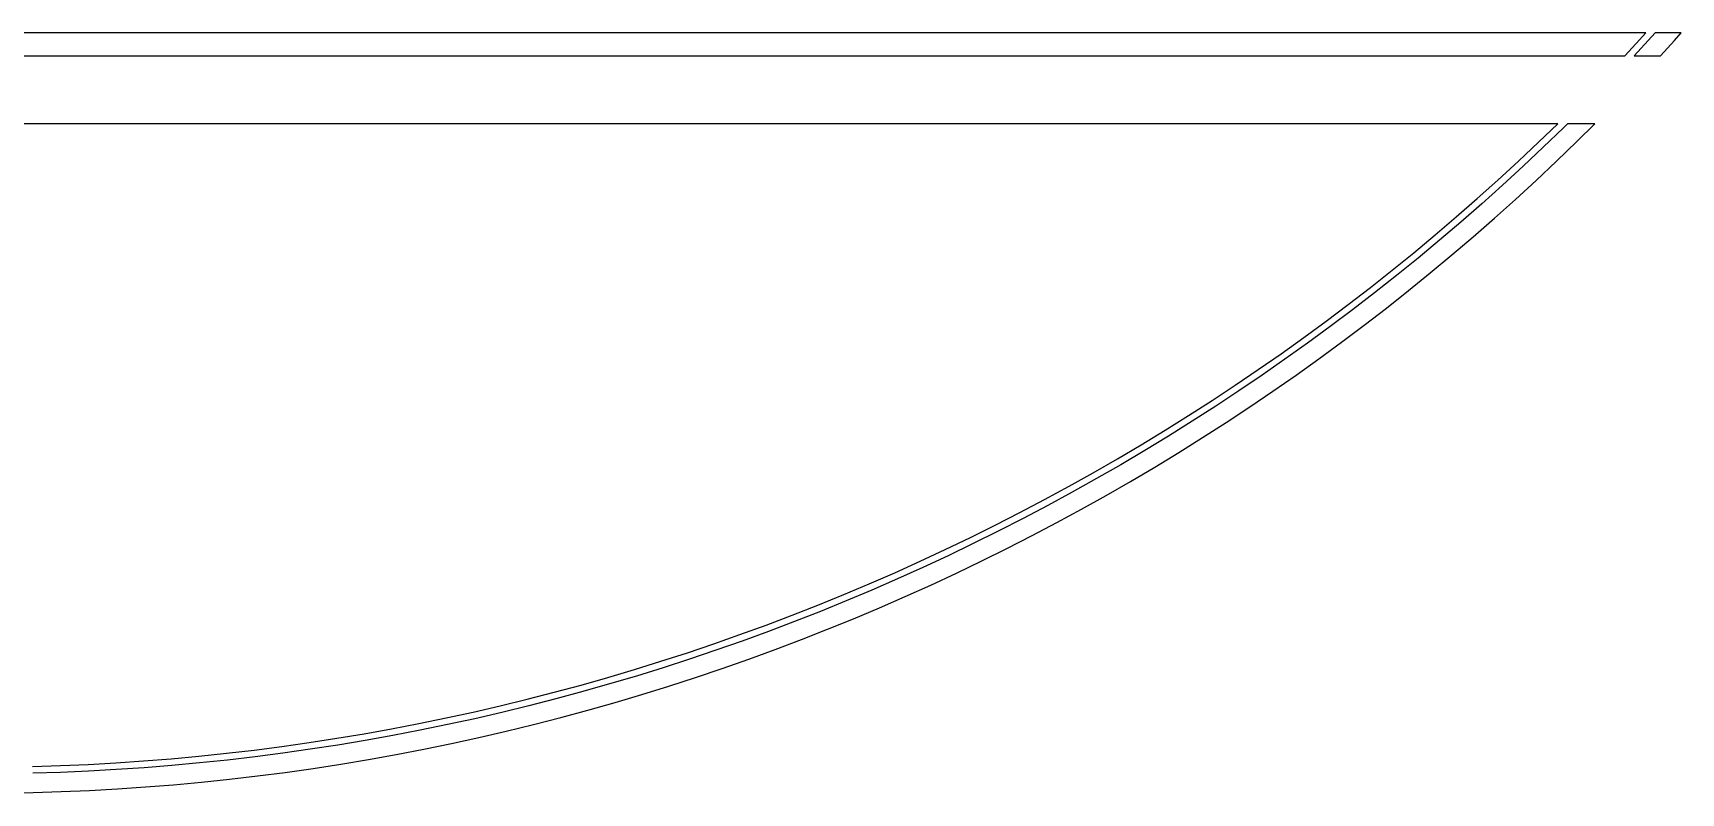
# Model space of a CAD drawing. Extents: x -16 to 83, y -18 to 83.
# Drawn here: x 33.48 to 69.81, y -18.25 to -1.5 of the extents above; entities that cross this region are included whole.
import ezdxf

# ---------------------------------------------------------------- set-up
doc = ezdxf.new("R2010")
doc.units = 0

msp = doc.modelspace()

# ---------------------------------------------------------------- linework, layer by layer
for p, q in [((69.0379, -1.5), (-4.53789, -1.5)), ((68.5729, -2), (68.8278, -1.729)), ((68.8278, -1.729), (69.0379, -1.5)), ((69.2415, -1.5), (68.9377, -1.83109)), ((69.8146, -1.5), (69.2415, -1.5)), ((69.3595, -2), (69.668, -1.66373)), ((69.668, -1.66373), (69.8146, -1.5)), ((-4.07291, -2), (68.5729, -2)), ((68.9377, -1.83109), (68.7788, -2)), ((68.7788, -2), (69.3595, -2)), ((67.0986, -3.5), (-2.59863, -3.5)), ((66.6753, -3.90804), (67.0986, -3.5)), ((67.2212, -3.59021), (66.7787, -4.01666)), ((67.3125, -3.5), (67.2212, -3.59021)), ((67.9173, -3.5), (67.3125, -3.5)), ((67.518, -3.89439), (67.9173, -3.5)), ((66.229, -4.32776), (66.6753, -3.90804)), ((67.0718, -4.32448), (67.518, -3.89439)), ((65.7776, -4.74197), (66.229, -4.32776)), ((66.7787, -4.01666), (66.3311, -4.43765)), ((66.6203, -4.74904), (67.0718, -4.32448)), ((66.3311, -4.43765), (65.8783, -4.85312)), ((65.3211, -5.15063), (65.7776, -4.74197)), ((65.8783, -4.85312), (65.4205, -5.263)), ((66.1637, -5.16803), (66.6203, -4.74904)), ((64.8596, -5.55365), (65.3211, -5.15063)), ((65.4205, -5.263), (64.9576, -5.66722)), ((65.702, -5.58138), (66.1637, -5.16803)), ((64.3933, -5.95097), (64.8596, -5.55365)), ((64.9576, -5.66722), (64.4899, -6.06575)), ((65.2352, -5.98904), (65.702, -5.58138)), ((63.9221, -6.34254), (64.3933, -5.95097)), ((64.4899, -6.06575), (64.0172, -6.4585)), ((64.7635, -6.39095), (65.2352, -5.98904)), ((63.4461, -6.7283), (63.9221, -6.34254)), ((64.0172, -6.4585), (63.5398, -6.84541)), ((64.2868, -6.78702), (64.7635, -6.39095)), ((62.9654, -7.10818), (63.4461, -6.7283)), ((63.5398, -6.84541), (63.0577, -7.22644)), ((63.8054, -7.17723), (64.2868, -6.78702)), ((62.4801, -7.48215), (62.9654, -7.10818)), ((63.0577, -7.22644), (62.571, -7.60153)), ((63.3192, -7.56149), (63.8054, -7.17723)), ((61.9903, -7.85013), (62.4801, -7.48215)), ((62.571, -7.60153), (62.0796, -7.97061)), ((62.8283, -7.93976), (63.3192, -7.56149)), ((61.496, -8.21207), (61.9903, -7.85013)), ((62.0796, -7.97061), (61.5838, -8.33363)), ((62.3328, -8.31198), (62.8283, -7.93976)), ((60.9972, -8.56792), (61.496, -8.21207)), ((61.5838, -8.33363), (61.0836, -8.69055)), ((61.8328, -8.67809), (62.3328, -8.31198)), ((60.4942, -8.91762), (60.9972, -8.56792)), ((61.0836, -8.69055), (60.579, -9.04131)), ((61.3283, -9.03802), (61.8328, -8.67809)), ((59.9868, -9.26111), (60.4942, -8.91762)), ((60.579, -9.04131), (60.0702, -9.38583)), ((60.8194, -9.39175), (61.3283, -9.03802)), ((59.4753, -9.59836), (59.9868, -9.26111)), ((60.0702, -9.38583), (59.5571, -9.72409)), ((60.3063, -9.73921), (60.8194, -9.39175)), ((58.9597, -9.92931), (59.4753, -9.59836)), ((59.5571, -9.72409), (59.04, -10.056)), ((59.7889, -10.0803), (60.3063, -9.73921)), ((58.4401, -10.2539), (58.9597, -9.92931)), ((59.04, -10.056), (58.5188, -10.3816)), ((59.2674, -10.4151), (59.7889, -10.0803)), ((57.9166, -10.5721), (58.4401, -10.2539)), ((58.5188, -10.3816), (57.9937, -10.7008)), ((58.7418, -10.7434), (59.2674, -10.4151)), ((56.8579, -11.1891), (57.3891, -10.8838)), ((57.3891, -10.8838), (57.9166, -10.5721)), ((57.9937, -10.7008), (57.4647, -11.0134)), ((58.2122, -11.0653), (58.7418, -10.7434)), ((56.323, -11.4878), (56.8579, -11.1891)), ((57.4647, -11.0134), (56.9319, -11.3196)), ((57.6787, -11.3806), (58.2122, -11.0653)), ((55.7845, -11.7799), (56.323, -11.4878)), ((56.3953, -11.6192), (55.8552, -11.9122)), ((56.9319, -11.3196), (56.3953, -11.6192)), ((57.1414, -11.6894), (57.6787, -11.3806)), ((55.2424, -12.0654), (55.7845, -11.7799)), ((55.8552, -11.9122), (55.3115, -12.1985)), ((56.6003, -11.9915), (57.1414, -11.6894)), ((54.1479, -12.6163), (54.6968, -12.3442)), ((54.6968, -12.3442), (55.2424, -12.0654)), ((55.3115, -12.1985), (54.7643, -12.4782)), ((55.5072, -12.5758), (56.0555, -12.287)), ((56.0555, -12.287), (56.6003, -11.9915)), ((53.5957, -12.8817), (54.1479, -12.6163)), ((54.7643, -12.4782), (54.2137, -12.7511)), ((54.9554, -12.8578), (55.5072, -12.5758)), ((53.0402, -13.1402), (53.5957, -12.8817)), ((53.6598, -13.0173), (53.1027, -13.2766)), ((54.2137, -12.7511), (53.6598, -13.0173)), ((54.4001, -13.1331), (54.9554, -12.8578)), ((51.92, -13.6367), (52.4817, -13.3919)), ((52.4817, -13.3919), (53.0402, -13.1402)), ((53.1027, -13.2766), (52.5424, -13.5291)), ((53.2797, -13.663), (53.8415, -13.4015)), ((53.8415, -13.4015), (54.4001, -13.1331)), ((51.3555, -13.8747), (51.92, -13.6367)), ((51.9791, -13.7746), (51.4129, -14.0133)), ((52.5424, -13.5291), (51.9791, -13.7746)), ((52.7147, -13.9176), (53.2797, -13.663)), ((50.2178, -14.3297), (50.788, -14.1057)), ((50.788, -14.1057), (51.3555, -13.8747)), ((51.4129, -14.0133), (50.8437, -14.2449)), ((51.5755, -14.4059), (52.1466, -14.1652)), ((52.1466, -14.1652), (52.7147, -13.9176)), ((49.6448, -14.5466), (50.2178, -14.3297)), ((50.2717, -14.4696), (49.6971, -14.6872)), ((50.8437, -14.2449), (50.2717, -14.4696)), ((51.0015, -14.6396), (51.5755, -14.4059)), ((48.4911, -14.9594), (49.0692, -14.7566)), ((49.0692, -14.7566), (49.6448, -14.5466)), ((49.6971, -14.6872), (49.1198, -14.8978)), ((49.8451, -15.0856), (50.4247, -14.8661)), ((50.4247, -14.8661), (51.0015, -14.6396)), ((47.3276, -15.3438), (47.9106, -15.1552)), ((47.9106, -15.1552), (48.4911, -14.9594)), ((48.5399, -15.1013), (47.9576, -15.2976)), ((49.1198, -14.8978), (48.5399, -15.1013)), ((49.2629, -15.298), (49.8451, -15.0856)), ((46.1551, -15.6995), (46.7425, -15.5252)), ((46.7425, -15.5252), (47.3276, -15.3438)), ((47.3729, -15.4868), (46.786, -15.6688)), ((47.9576, -15.2976), (47.3729, -15.4868)), ((48.0909, -15.7012), (48.6782, -15.5032)), ((48.6782, -15.5032), (49.2629, -15.298)), ((44.9742, -16.0263), (45.5656, -15.8665)), ((45.5656, -15.8665), (46.1551, -15.6995)), ((46.1969, -15.8436), (45.6056, -16.0111)), ((46.786, -15.6688), (46.1969, -15.8436)), ((46.9094, -16.0755), (47.5013, -15.892)), ((47.5013, -15.892), (48.0909, -15.7012)), ((43.1886, -16.4619), (43.7856, -16.324)), ((43.7856, -16.324), (44.3808, -16.1788)), ((44.4172, -16.3243), (43.8202, -16.47)), ((44.3808, -16.1788), (44.9742, -16.0263)), ((45.0124, -16.1713), (44.4172, -16.3243)), ((45.6056, -16.0111), (45.0124, -16.1713)), ((45.719, -16.4207), (46.3152, -16.2517)), ((46.3152, -16.2517), (46.9094, -16.0755)), ((41.9899, -16.7157), (42.59, -16.5925)), ((42.59, -16.5925), (43.1886, -16.4619)), ((43.2215, -16.6083), (42.6211, -16.7392)), ((43.8202, -16.47), (43.2215, -16.6083)), ((44.5205, -16.7366), (45.1207, -16.5823)), ((45.1207, -16.5823), (45.719, -16.4207)), ((39.5755, -17.1346), (40.181, -17.041)), ((40.181, -17.041), (40.7853, -16.94)), ((40.7853, -16.94), (41.3883, -16.8315)), ((41.4157, -16.979), (40.8109, -17.0878)), ((41.3883, -16.8315), (41.9899, -16.7157)), ((42.0191, -16.8628), (41.4157, -16.979)), ((42.6211, -16.7392), (42.0191, -16.8628)), ((42.7091, -17.155), (43.3146, -17.0229)), ((43.3146, -17.0229), (43.9184, -16.8835)), ((43.9184, -16.8835), (44.5205, -16.7366)), ((36.5334, -17.4909), (37.1435, -17.4346)), ((37.1435, -17.4346), (37.7528, -17.3708)), ((37.7528, -17.3708), (38.3613, -17.2995)), ((38.3613, -17.2995), (38.9689, -17.2208)), ((38.9891, -17.3694), (38.3797, -17.4484)), ((38.9689, -17.2208), (39.5755, -17.1346)), ((39.5975, -17.283), (38.9891, -17.3694)), ((40.2048, -17.1891), (39.5975, -17.283)), ((40.8109, -17.0878), (40.2048, -17.1891)), ((40.8836, -17.5065), (41.4935, -17.3968)), ((41.4935, -17.3968), (42.1021, -17.2796)), ((42.1021, -17.2796), (42.7091, -17.155)), ((33.4752, -17.66), (34.0876, -17.6412)), ((34.0931, -17.7911), (33.4789, -17.8099)), ((34.0876, -17.6412), (34.6997, -17.6149)), ((34.7071, -17.7647), (34.0931, -17.7911)), ((34.6997, -17.6149), (35.3114, -17.581)), ((35.3206, -17.7308), (34.7071, -17.7647)), ((35.3114, -17.581), (35.9227, -17.5397)), ((35.9337, -17.6893), (35.3206, -17.7308)), ((35.9227, -17.5397), (36.5334, -17.4909)), ((36.5463, -17.6404), (35.9337, -17.6893)), ((37.1582, -17.5839), (36.5463, -17.6404)), ((37.7694, -17.5199), (37.1582, -17.5839)), ((38.3797, -17.4484), (37.7694, -17.5199)), ((38.4317, -17.8702), (39.0463, -17.7906)), ((39.0463, -17.7906), (39.6599, -17.7034)), ((39.6599, -17.7034), (40.2723, -17.6087)), ((40.2723, -17.6087), (40.8836, -17.5065)), ((34.7279, -18.1892), (35.3467, -18.155)), ((35.3467, -18.155), (35.965, -18.1132)), ((35.965, -18.1132), (36.5828, -18.0638)), ((36.5828, -18.0638), (37.1999, -18.0068)), ((37.1999, -18.0068), (37.8162, -17.9423)), ((37.8162, -17.9423), (38.4317, -17.8702)), ((32.8697, -18.2462), (33.4893, -18.2348)), ((33.4893, -18.2348), (34.1088, -18.2158)), ((34.1088, -18.2158), (34.7279, -18.1892))]:
    msp.add_line(p, q)

doc.saveas('drawing.dxf')
